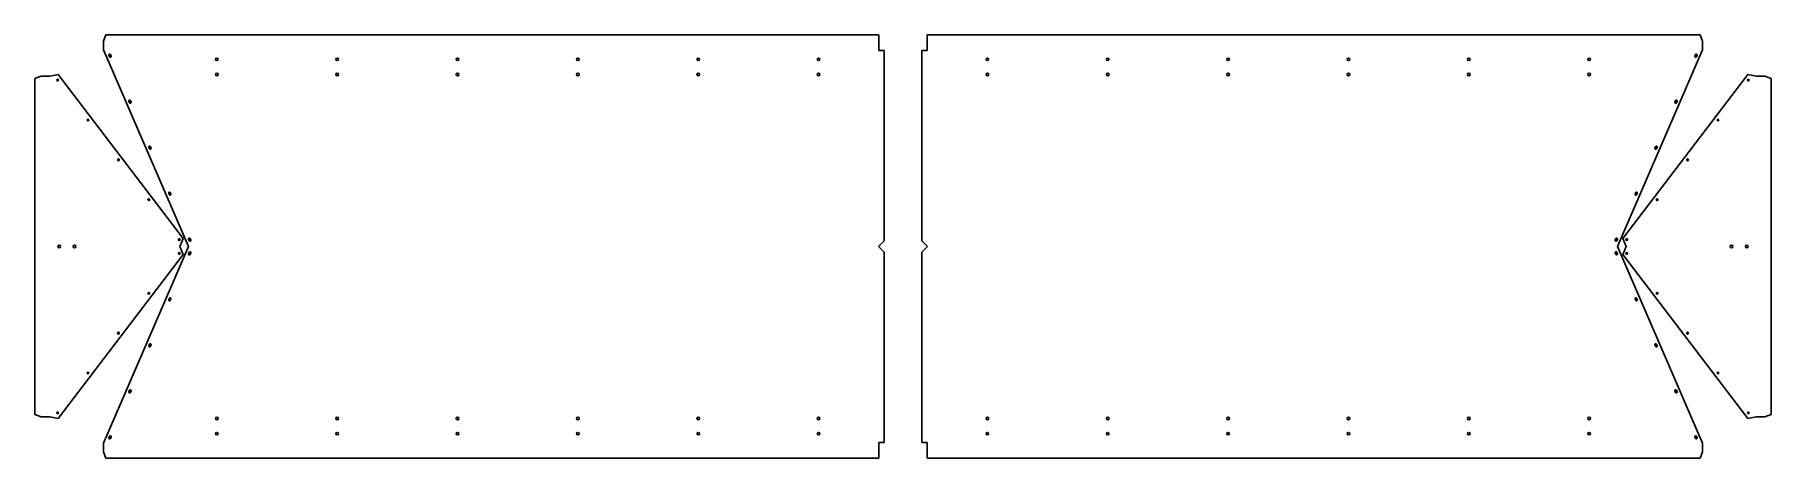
# Model space of a CAD drawing. Header units: millimetres. Extents: x -182 to 4410, y -560 to 560.
import ezdxf

# ---------------------------------------------------------------- set-up
doc = ezdxf.new("R2010")
doc.units = ezdxf.units.MM

msp = doc.modelspace()

# ---------------------------------------------------------------- linework, layer by layer
for p, q in [((6, 559.6193), (0, 542.6193)), ((2050, 559.6193), (6, 559.6193)), ((2050, 517.6193), (2050, 559.6193)), ((2178, 559.6193), (2178, 517.6193)), ((4222, 559.6193), (2178, 559.6193)), ((4228, 542.6193), (4222, 559.6193)), ((0, 542.6193), (0, 519.6193)), ((0, 519.6193), (225.1406, 0)), ((16.3234, 501.4389), (14.5343, 505.568)), ((20.4525, 503.2279), (18.6634, 507.357)), ((2064, 517.6193), (2050, 517.6193)), ((2064, 15), (2064, 517.6193)), ((2178, 517.6193), (2164, 517.6193)), ((2164, 517.6193), (2164, 15)), ((4002.8594, 0), (4228, 519.6193)), ((4207.5475, 503.2279), (4209.3366, 507.357)), ((4211.6766, 501.4389), (4213.4657, 505.568)), ((4228, 519.6193), (4228, 542.6193)), ((-164.5967, 450.2774), (-181.5967, 444.2774)), ((-181.5967, 444.2774), (-181.5967, -444.2774)), ((-141.5967, 450.2774), (-164.5967, 450.2774)), ((-119.4252, 454.1868), (-141.5967, 450.2774)), ((210.7576, 21.2755), (-119.4252, 454.1868)), ((4347.4252, 454.1868), (4017.2424, 21.2755)), ((4369.5967, 450.2774), (4347.4252, 454.1868)), ((4392.5967, 450.2774), (4369.5967, 450.2774)), ((4409.5967, 444.2774), (4392.5967, 450.2774)), ((4409.5967, -444.2774), (4409.5967, 444.2774)), ((69.0009, 379.8604), (67.2119, 383.9895)), ((73.13, 381.6494), (71.3409, 385.7785)), ((4154.87, 381.6494), (4156.6591, 385.7785)), ((4158.9991, 379.8604), (4160.7881, 383.9895)), ((121.6784, 258.2819), (119.8894, 262.411)), ((125.8075, 260.071), (124.0185, 264.2)), ((4102.1925, 260.071), (4103.9815, 264.2)), ((4106.3216, 258.2819), (4108.1106, 262.411)), ((174.356, 136.7034), (172.5669, 140.8325)), ((178.485, 138.4925), (176.696, 142.6215)), ((4049.515, 138.4925), (4051.304, 142.6215)), ((4053.644, 136.7034), (4055.4331, 140.8325)), ((225.1406, 0), (0, -519.6193)), ((201.8312, 0), (210.7576, 21.2755)), ((210.7576, -21.2755), (201.8312, 0)), ((227.0335, 15.1249), (225.2444, 19.254)), ((231.1626, 16.914), (229.3735, 21.0431)), ((2049, 0), (2064, 15)), ((2064, -15), (2049, 0)), ((2164, 15), (2179, 0)), ((2179, 0), (2164, -15)), ((3996.8374, 16.914), (3998.6265, 21.0431)), ((4000.9665, 15.1249), (4002.7556, 19.254)), ((4228, -519.6193), (4002.8594, 0)), ((4017.2424, 21.2755), (4026.1688, 0)), ((4026.1688, 0), (4017.2424, -21.2755)), ((-119.4252, -454.1868), (210.7576, -21.2755)), ((227.0335, -15.1249), (225.2444, -19.254)), ((231.1626, -16.914), (229.3735, -21.0431)), ((2064, -517.6193), (2064, -15)), ((2164, -15), (2164, -517.6193)), ((3996.8374, -16.914), (3998.6265, -21.0431)), ((4000.9665, -15.1249), (4002.7556, -19.254)), ((4017.2424, -21.2755), (4347.4252, -454.1868)), ((174.356, -136.7034), (172.5669, -140.8325)), ((4053.644, -136.7034), (4055.4331, -140.8325)), ((178.485, -138.4925), (176.696, -142.6215)), ((4049.515, -138.4925), (4051.304, -142.6215)), ((121.6784, -258.2819), (119.8894, -262.411)), ((125.8075, -260.071), (124.0185, -264.2)), ((4102.1925, -260.071), (4103.9815, -264.2)), ((4106.3216, -258.2819), (4108.1106, -262.411)), ((69.0009, -379.8604), (67.2119, -383.9895)), ((73.13, -381.6494), (71.3409, -385.7785)), ((4154.87, -381.6494), (4156.6591, -385.7785)), ((4158.9991, -379.8604), (4160.7881, -383.9895)), ((-181.5967, -444.2774), (-164.5967, -450.2774)), ((-164.5967, -450.2774), (-141.5967, -450.2774)), ((-141.5967, -450.2774), (-119.4252, -454.1868)), ((4347.4252, -454.1868), (4369.5967, -450.2774)), ((4369.5967, -450.2774), (4392.5967, -450.2774)), ((4392.5967, -450.2774), (4409.5967, -444.2774)), ((16.3234, -501.4389), (14.5343, -505.568)), ((20.4525, -503.2279), (18.6634, -507.357)), ((4207.5475, -503.2279), (4209.3366, -507.357)), ((4211.6766, -501.4389), (4213.4657, -505.568)), ((0, -519.6193), (0, -542.6193)), ((0, -542.6193), (6, -559.6193)), ((2050, -559.6193), (2050, -517.6193)), ((2050, -517.6193), (2064, -517.6193)), ((2164, -517.6193), (2178, -517.6193)), ((2178, -517.6193), (2178, -559.6193)), ((4222, -559.6193), (4228, -542.6193)), ((4228, -542.6193), (4228, -519.6193)), ((6, -559.6193), (2050, -559.6193)), ((2178, -559.6193), (4222, -559.6193))]:
    msp.add_line(p, q)
for centre, radius in [((300, 494.6193), 3.5), ((618.1818, 494.6193), 3.5), ((936.3636, 494.6193), 3.5), ((1254.5455, 494.6193), 3.5), ((1572.7273, 494.6193), 3.5), ((1890.9091, 494.6193), 3.5), ((2337.0909, 494.6193), 3.5), ((2655.2727, 494.6193), 3.5), ((2973.4545, 494.6193), 3.5), ((3291.6364, 494.6193), 3.5), ((3609.8182, 494.6193), 3.5), ((3928, 494.6193), 3.5), ((-120.9577, 439.7066), 2.25), ((300, 454.6193), 3.5), ((618.1818, 454.6193), 3.5), ((936.3636, 454.6193), 3.5), ((1254.5455, 454.6193), 3.5), ((1572.7273, 454.6193), 3.5), ((1890.9091, 454.6193), 3.5), ((2337.0909, 454.6193), 3.5), ((2655.2727, 454.6193), 3.5), ((2973.4545, 454.6193), 3.5), ((3291.6364, 454.6193), 3.5), ((3609.8182, 454.6193), 3.5), ((3928, 454.6193), 3.5), ((4348.9577, 439.7066), 2.25), ((-40.6038, 334.3525), 2.25), ((4268.6038, 334.3525), 2.25), ((39.7501, 228.9983), 2.25), ((4188.2499, 228.9983), 2.25), ((120.1041, 123.6442), 2.25), ((4107.8959, 123.6442), 2.25), ((-116.5967, 0), 3.5), ((-76.5967, 0), 3.5), ((200.458, 18.2901), 2.25), ((4027.542, 18.2901), 2.25), ((4304.5967, 0), 3.5), ((4344.5967, 0), 3.5), ((200.458, -18.2901), 2.25), ((4027.542, -18.2901), 2.25), ((120.1041, -123.6442), 2.25), ((4107.8959, -123.6442), 2.25), ((39.7501, -228.9983), 2.25), ((4188.2499, -228.9983), 2.25), ((-40.6038, -334.3525), 2.25), ((4268.6038, -334.3525), 2.25), ((-120.9577, -439.7066), 2.25), ((300, -454.6193), 3.5), ((618.1818, -454.6193), 3.5), ((936.3636, -454.6193), 3.5), ((1254.5455, -454.6193), 3.5), ((1572.7273, -454.6193), 3.5), ((1890.9091, -454.6193), 3.5), ((2337.0909, -454.6193), 3.5), ((2655.2727, -454.6193), 3.5), ((2973.4545, -454.6193), 3.5), ((3291.6364, -454.6193), 3.5), ((3609.8182, -454.6193), 3.5), ((3928, -454.6193), 3.5), ((4348.9577, -439.7066), 2.25), ((300, -494.6193), 3.5), ((618.1818, -494.6193), 3.5), ((936.3636, -494.6193), 3.5), ((1254.5455, -494.6193), 3.5), ((1572.7273, -494.6193), 3.5), ((1890.9091, -494.6193), 3.5), ((2337.0909, -494.6193), 3.5), ((2655.2727, -494.6193), 3.5), ((2973.4545, -494.6193), 3.5), ((3291.6364, -494.6193), 3.5), ((3609.8182, -494.6193), 3.5), ((3928, -494.6193), 3.5)]:
    msp.add_circle(centre, radius)
for centre, start, end in [((16.5989, 506.4625), 23.4261, 203.4261), ((4211.4011, 506.4625), 336.5739, 156.5739), ((18.3879, 502.3334), 203.4261, 23.4261), ((4209.6121, 502.3334), 156.5739, 336.5739), ((69.2764, 384.884), 23.4261, 203.4261), ((71.0655, 380.7549), 203.4261, 23.4261), ((4156.9345, 380.7549), 156.5739, 336.5739), ((4158.7236, 384.884), 336.5739, 156.5739), ((121.9539, 263.3055), 23.4261, 203.4261), ((123.743, 259.1764), 203.4261, 23.4261), ((4104.257, 259.1764), 156.5739, 336.5739), ((4106.0461, 263.3055), 336.5739, 156.5739), ((174.6315, 141.727), 23.4261, 203.4261), ((176.4205, 137.5979), 203.4261, 23.4261), ((4051.5795, 137.5979), 156.5739, 336.5739), ((4053.3685, 141.727), 336.5739, 156.5739), ((227.309, 20.1485), 23.4261, 203.4261), ((229.098, 16.0195), 203.4261, 23.4261), ((3998.902, 16.0195), 156.5739, 336.5739), ((4000.691, 20.1485), 336.5739, 156.5739), ((227.309, -20.1485), 156.5739, 336.5739), ((229.098, -16.0195), 336.5739, 156.5739), ((3998.902, -16.0195), 23.4261, 203.4261), ((4000.691, -20.1485), 203.4261, 23.4261), ((176.4205, -137.5979), 336.5739, 156.5739), ((4051.5795, -137.5979), 23.4261, 203.4261), ((174.6315, -141.727), 156.5739, 336.5739), ((4053.3685, -141.727), 203.4261, 23.4261), ((121.9539, -263.3055), 156.5739, 336.5739), ((123.743, -259.1764), 336.5739, 156.5739), ((4104.257, -259.1764), 23.4261, 203.4261), ((4106.0461, -263.3055), 203.4261, 23.4261), ((69.2764, -384.884), 156.5739, 336.5739), ((71.0655, -380.7549), 336.5739, 156.5739), ((4156.9345, -380.7549), 23.4261, 203.4261), ((4158.7236, -384.884), 203.4261, 23.4261), ((18.3879, -502.3334), 336.5739, 156.5739), ((4209.6121, -502.3334), 23.4261, 203.4261), ((16.5989, -506.4625), 156.5739, 336.5739), ((4211.4011, -506.4625), 203.4261, 23.4261)]:
    msp.add_arc(centre, 2.25, start, end)

doc.saveas('drawing.dxf')
